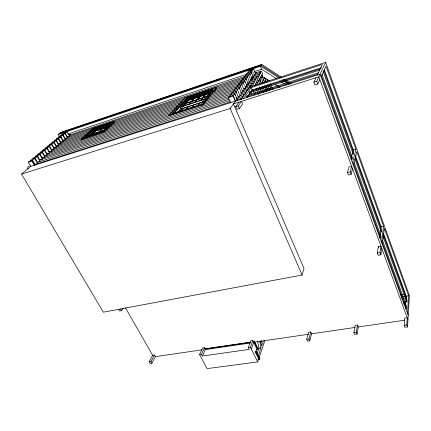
<?xml version="1.0" encoding="UTF-8"?>
<svg xmlns="http://www.w3.org/2000/svg" width="431" height="431" viewBox="0 0 431 431"><rect width="100%" height="100%" fill="white"/><g stroke="black" fill="none" stroke-linecap="round" stroke-linejoin="round"><path stroke-width="0.65" d="M407.5 326.951L406.762 324.958L407.225 317.733L404.693 318.105L404.192 325.324L404.935 327.318L407.5 326.951L409.45 295.671L325.626 62.387L249.694 87.078L240.913 99.416M407.505 313.391L408.631 295.747L384.398 228.408L382.259 244.329M405.355 308.542L406.212 296.14L383.482 233.322M380.859 254.802L380.034 252.582L380.929 246.063L378.305 246.575L377.373 253.089L378.197 255.308L380.859 254.802L381.731 248.256M381.462 242.147L383.633 226.286L356.782 151.68L353.382 165.326M379.522 238.036L381.123 226.808L355.327 155.51M357.105 334.1L358.236 326.984L357.466 325.076L355.09 325.432L353.905 332.522L354.697 334.44L357.105 334.1L356.313 332.177L357.466 325.076M351.141 174.334L350.225 171.85L351.642 166.253L348.921 166.937L347.461 172.54L348.383 175.018L351.141 174.334L352.542 168.704M309.808 340.802L311.543 333.815L310.729 331.978L308.494 332.306L306.716 339.272L307.545 341.126L309.808 340.802L308.979 338.949L310.729 331.978M352.493 162.896L355.931 149.325L326.014 66.212L321.073 76.933M350.979 159.055L353.334 150.004L324.247 69.612M408.222 315.357L320.071 74.202L30.666 166.382L21.55 174.092L103.332 312.184L302.083 275.032L304.038 268.556L233.483 103.893L318.832 76.837L407.952 319.71M114.835 122.765L114.134 121.402L93.311 128.33L81.394 138.917L81.653 139.396L103.047 132.274A2.414 1.336 69.8 0 1 103.946 131.757M257.657 359.723L259.645 359.459L259.909 358.662L256.208 351.141L255.518 351.238L255.244 352.03L258.67 358.975L257.684 361.927L207.112 368.613L199.58 354.605L202.57 347.946L204.499 347.661L205.28 349.6L202.441 356.028L249.237 349.396L248.358 347.628L250.826 340.824L252.889 340.517L256.801 348.932L256.003 351.243M259.15 357.547L264.839 340.582M258.293 355.839L260.981 347.882L259.758 341.341M263.314 340.991L261.601 346.061L260.626 340.846M257.07 353.673L258.95 348.173L257.727 341.638M260.868 342.548L261.52 340.652M81.653 139.396L81.701 139.261A2.376 1.39 69.2 0 1 82.262 138.76L54.505 147.844L53.751 148.291L54.241 149.25M256.456 349.6L257.776 349.412L258.045 348.631L254.91 342.236M259.645 359.459L255.933 351.933L256.208 351.141M257.776 349.412L254.155 341.589L253.466 341.686M251.327 349.099L253.66 342.532M257.684 361.927L250.449 347.327L252.889 340.517M254.958 72.263L253.665 68.847L249.113 70.382A2.554 0.544 -23.1 0 0 249.705 70.711L249.538 70.932A2.57 0.55 -23.2 0 0 248.45 72.37L248.278 72.591A2.586 0.56 -23.2 0 0 247.173 74.051L247.001 74.277A2.602 0.566 -23.2 0 0 245.885 75.754L245.708 75.98A2.624 0.576 -23.2 0 0 244.576 77.478L244.399 77.709A2.64 0.582 -23.3 0 0 243.246 79.229L243.068 79.466A2.656 0.593 -23.3 0 0 241.904 81.001L241.721 81.238A2.672 0.598 -23.3 0 0 240.541 82.8L240.353 83.043A2.694 0.609 -23.4 0 0 239.157 84.621L238.968 84.869A2.71 0.614 -23.4 0 0 237.756 86.469L237.567 86.723A2.731 0.625 -23.4 0 0 236.333 88.344L236.14 88.597A2.748 0.636 -23.5 0 0 234.89 90.246L234.696 90.505A2.769 0.641 -23.5 0 0 233.43 92.175L233.23 92.433A2.785 0.652 -23.5 0 0 231.943 94.13L231.743 94.394A2.807 0.663 -23.6 0 0 230.44 96.118L230.235 96.382A2.828 0.673 -23.6 0 0 228.333 97.654L230.515 102.729M69.703 136.541L68.798 134.289L68.136 133.993L66.929 131.778L63.486 132.937A2.252 0.404 -26.3 0 0 63.411 133.421L63.125 133.664A2.268 0.409 -26.4 0 0 61.245 135.226L60.954 135.469A2.284 0.415 -26.4 0 0 59.052 137.053L58.756 137.295A2.3 0.42 -26.5 0 0 56.833 138.895L56.531 139.143A2.317 0.426 -26.5 0 0 54.586 140.759L54.284 141.012A2.333 0.426 -26.6 0 0 52.318 142.65L52.011 142.903A2.344 0.431 -26.6 0 0 50.018 144.563L49.71 144.821A2.36 0.436 -26.7 0 0 47.69 146.497L47.378 146.755A2.381 0.442 -26.8 0 0 45.341 148.453L45.023 148.717A2.397 0.447 -26.8 0 0 42.955 150.435L42.637 150.699A2.414 0.453 -26.9 0 0 40.546 152.439L40.218 152.709A2.43 0.458 -26.9 0 0 38.106 154.47L37.777 154.74A2.446 0.463 -27 0 0 35.633 156.523L35.299 156.798A2.467 0.469 -27.1 0 0 33.133 158.603L32.794 158.883A2.484 0.474 -27.1 0 0 30.601 160.709L30.256 160.995A2.5 0.479 -27.2 0 0 28.236 162.212L30.666 166.382M262.269 76.745L262.317 76.228L261.698 75.851M264.629 78.194L264.677 77.682L264.068 77.305L262.317 77.208M266.945 79.611L266.999 79.11L266.401 78.744L264.666 78.647M202.441 356.028L201.53 354.33L204.499 347.661M316.015 77.731L313.897 82.143L314.932 84.929L317.798 84.034L319.845 79.595M273.674 83.738L273.744 83.258L273.173 82.908M317.798 84.034L316.763 81.238L325.626 62.387M275.845 85.069L275.921 84.595L275.361 84.25M317.275 75.091L322.377 64.451L251.235 87.536L243.429 98.613M155.397 356.663L154.47 355.047L152.682 355.311L149.191 361.819L150.133 363.446L151.938 363.188L155.397 356.663L202.171 349.821M149.191 361.819L151.001 361.561L154.47 355.047M118.751 309.296L119.775 311.058L121.612 310.713L123.056 308.488M239.383 108.537L242.583 103.93L241.495 101.355L238.273 105.929L235.698 106.737L236.813 109.339L239.383 108.537L238.273 105.929M247.087 97.444L250.777 92.132M251.515 91.07L252.254 90.004L321.407 67.699M254.333 85.834L253.261 83.544M235.698 106.737L238.957 102.158M59.564 136.864L58.244 134.477L260.453 66.293L261.827 64.413L281.47 77.289M21.55 174.092L230.154 108.483L235.488 101.145L233.311 96.048A2.828 0.673 -23.6 0 0 232.718 95.585L232.918 95.316A2.807 0.663 -23.6 0 0 234.803 94.055A2.807 0.663 -23.6 0 0 234.211 93.597L234.41 93.333A2.785 0.652 -23.5 0 0 236.28 92.083A2.785 0.652 -23.5 0 0 235.682 91.636L235.876 91.377A2.769 0.641 -23.5 0 0 237.729 90.144A2.769 0.641 -23.5 0 0 237.131 89.707L237.325 89.454A2.748 0.636 -23.5 0 0 239.162 88.231A2.748 0.636 -23.5 0 0 238.564 87.805L238.752 87.552A2.731 0.625 -23.4 0 0 240.573 86.345A2.731 0.625 -23.4 0 0 239.975 85.931L240.159 85.683A2.71 0.614 -23.4 0 0 241.963 84.481A2.71 0.614 -23.4 0 0 241.365 84.077L241.549 83.835A2.694 0.609 -23.4 0 0 243.337 82.65A2.694 0.609 -23.4 0 0 242.734 82.256L242.917 82.014A2.672 0.598 -23.3 0 0 244.689 80.839A2.672 0.598 -23.3 0 0 244.086 80.457L244.264 80.22A2.656 0.593 -23.3 0 0 246.026 79.056A2.656 0.593 -23.3 0 0 245.422 78.684L245.6 78.447A2.64 0.582 -23.3 0 0 247.34 77.3A2.64 0.582 -23.3 0 0 246.737 76.933L246.909 76.702A2.624 0.576 -23.2 0 0 248.639 75.56A2.624 0.576 -23.2 0 0 248.035 75.204L248.208 74.978A2.602 0.566 -23.2 0 0 249.921 73.852A2.602 0.566 -23.2 0 0 249.312 73.502L249.484 73.275A2.586 0.56 -23.2 0 0 251.187 72.16A2.586 0.56 -23.2 0 0 250.578 71.821L250.745 71.6A2.57 0.55 -23.2 0 0 252.431 70.495A2.57 0.55 -23.2 0 0 251.823 70.161L251.99 69.941A2.554 0.544 -23.1 0 0 253.665 68.847M67.511 137.936L67.01 137.026L67.726 136.611L244.345 77.812M69.132 135.226L245.578 76.152M63.19 141.621L62.694 140.695L63.422 140.269L90.079 131.439M61.062 143.922L60.496 142.559L61.234 142.128L88.005 133.292M56.59 147.747L56.025 146.357L56.773 145.92L83.786 137.047M58.767 145.392L58.277 144.444L59.015 144.013L86.539 134.951A2.349 1.352 69.2 0 0 86.227 135.124M52.006 151.658L51.451 150.247L52.21 149.799L174.647 109.835M49.603 153.204L49.118 152.224L49.888 151.771L172.901 111.742M44.926 157.708L44.371 156.254L45.158 155.79L169.335 115.632M47.243 155.219L46.758 154.228L47.534 153.77L171.129 113.671M42.437 159.319L41.958 158.306L42.75 157.838L228.403 97.988M202.759 105.207A2.678 1.11 72.1 0 0 201.875 105.202L169.065 115.81L168.882 115.422L201.692 104.803L216.227 87.428L216.664 88.436M207.349 96.56L211.088 92.115L188.309 99.642L182.464 106.134L205.059 98.742M204.294 100.288L208.076 95.795M208.911 94.793L210.172 93.295M211.432 91.798L212.273 90.801M197.366 105.73L199.65 103.041L194.268 104.792L191.94 107.486M197.737 105.606L200.016 102.923L203.028 101.942M200.356 100.466L202.516 97.934L197.193 99.685L194.99 102.217M200.286 100.849L202.877 97.815L208.243 96.054M191.579 107.605L193.902 104.911L188.562 106.646L186.197 109.345M194.629 102.336L196.832 99.803L191.553 101.533L189.247 104.151M185.438 109.916L188.202 106.764L182.911 108.488L180.503 111.193M188.503 104.701L191.197 101.651L185.966 103.37L183.223 106.43M180.066 111.392L182.69 108.45L203.427 101.7M183.175 106.198L188.562 100.197L210.069 93.096M178.93 111.801L182.432 107.885L182.954 109.011M177.405 112.356L181.004 108.348L182.432 107.885M60.044 142.047L60.555 141.513M181.004 108.348L180.481 107.222L187.442 99.518L211.777 91.464M173.224 113.515L186.677 98.721L212.408 90.187M174.243 112.965L187.108 98.78L212.068 90.505M186.337 97.982L171.969 113.736L200.226 104.571L213.329 89.018L186.337 97.982L186.677 98.721M168.882 115.422L185.055 97.805L216.227 87.428M81.394 138.917L102.75 131.924L114.134 121.402M105.261 128.869L108.176 126.181M109.151 125.286L110.605 123.945L94.637 129.241L85.586 137.338L87.461 136.724M97.331 133.308L98.661 132.096L92.336 134.17L91.442 134.978M97.643 133.206L98.968 131.994L103.44 130.523M89.422 135.867L95.617 130.286L107.917 126.224M90.645 135.523L95.881 130.792L106.953 127.14M87.946 136.487L95.079 130.081L109.129 125.432M94.103 128.632L84.331 137.349L101.878 131.59L111.295 122.921L94.103 128.632L94.367 129.138L85.096 137.424M34.329 165.218L31.899 161.027A2.5 0.479 -27.2 0 0 32.088 160.402L32.427 160.116A2.484 0.474 -27.1 0 0 34.437 158.91A2.484 0.474 -27.1 0 0 34.615 158.296L34.954 158.015A2.467 0.469 -27.1 0 0 36.942 156.814A2.467 0.469 -27.1 0 0 37.114 156.211L37.449 155.936A2.446 0.463 -27 0 0 39.42 154.745A2.446 0.463 -27 0 0 39.582 154.153L39.911 153.878A2.43 0.458 -26.9 0 0 41.866 152.703A2.43 0.458 -26.9 0 0 42.017 152.121L42.34 151.852A2.414 0.453 -26.9 0 0 44.285 150.688A2.414 0.453 -26.9 0 0 44.425 150.112L44.749 149.848A2.397 0.447 -26.8 0 0 46.672 148.695A2.397 0.447 -26.8 0 0 46.807 148.129L47.119 147.865A2.381 0.442 -26.8 0 0 49.032 146.723A2.381 0.442 -26.8 0 0 49.156 146.168L49.468 145.91A2.36 0.436 -26.7 0 0 51.364 144.778A2.36 0.436 -26.7 0 0 51.478 144.234L51.785 143.976A2.344 0.431 -26.6 0 0 53.665 142.855A2.344 0.431 -26.6 0 0 53.773 142.322L54.08 142.063A2.333 0.426 -26.6 0 0 55.938 140.953A2.333 0.426 -26.6 0 0 56.041 140.431L56.342 140.177A2.317 0.426 -26.5 0 0 58.19 139.073A2.317 0.426 -26.5 0 0 58.282 138.561L58.578 138.313A2.3 0.42 -26.5 0 0 60.415 137.22A2.3 0.42 -26.5 0 0 60.496 136.713L60.793 136.465A2.284 0.415 -26.4 0 0 62.608 135.382A2.284 0.415 -26.4 0 0 62.684 134.887L62.98 134.644A2.268 0.409 -26.4 0 0 64.779 133.572A2.268 0.409 -26.4 0 0 64.849 133.082L65.14 132.845A2.252 0.404 -26.3 0 0 66.929 131.778M58.244 134.477L60.76 132.409L261.827 64.413M236.452 98.505L242.868 96.35M240.74 92.633L247.033 90.505M242.13 90.731L248.385 88.608M255.028 73.071L260.911 71.034M230.413 101.878L34.528 164.615L32.088 160.402M229.976 100.482L37.034 162.487L34.615 158.296M228.893 99.319L40.309 159.912L39.512 160.38L39.991 161.404M92.466 129.569A2.306 1.304 69.2 0 1 92.767 129.402L65.587 138.426L64.865 138.852L65.361 139.768M235.1 100.428L241.441 98.36M239.447 94.475L245.665 92.428M244.275 94.373L238.02 96.431L235.876 91.377M244.964 86.922L251.031 84.902M249.716 86.744L243.612 88.77L241.549 83.835M250.179 79.773L256.1 77.779M248.902 81.524L254.861 79.525M247.604 83.302L253.6 81.292M246.295 85.101L252.324 83.086M253.913 74.66L259.731 72.688M252.685 76.346L258.535 74.364M251.44 78.049L257.329 76.061M60.135 132.92L261.482 64.882L261.773 65.604L279.827 77.359M59.505 133.438L261.143 65.35L261.725 66.794L278.555 77.688M63.271 133.545L64.995 132.963M249.624 70.819L251.909 70.054M61.1 135.35L62.834 134.768M248.364 72.478L250.659 71.708M68.136 133.993L247.006 74.084M254.743 71.498L261.617 69.192L276.357 78.598M58.902 137.171L60.642 136.589M247.087 74.164L249.398 73.389M56.682 139.019L58.433 138.437M245.794 75.867L248.121 75.091M54.435 140.889L56.192 140.301M244.485 77.596L246.823 76.815M52.162 142.78L53.923 142.192M243.159 79.347L245.508 78.566M113.628 122.479L184.032 99.103M215.893 88.522L243.143 79.476M94.367 129.138L110.918 123.643M49.861 144.692L51.634 144.105M111.667 124.295L182.41 100.87M214.444 90.262L244.178 80.338M47.534 146.626L49.312 146.039M240.444 82.919L242.825 82.132M109.684 126.132L181.408 102.443M212.973 92.024L240.029 83.091M107.033 127.21L102.6 128.675L99.141 131.838L104.248 130.157M210.263 93.139L205.539 94.701L203.006 97.665L207.774 96.102M45.18 148.587L46.963 148M107.675 127.991L179.754 104.259M211.481 93.807L238.693 84.848M239.065 84.745L241.457 83.959M105.643 129.871L178.073 106.091M209.972 95.617L237.341 86.631M42.798 150.57L44.587 149.977M237.659 86.593L240.067 85.807M93.726 134.671L100.612 132.414M103.585 131.778L176.371 107.949M208.448 97.449L236.107 88.393M40.385 152.574L42.179 151.987M236.236 88.474L238.661 87.682M180.481 107.222L205.371 99.082M206.896 99.308L234.717 90.224M37.939 154.605L39.744 154.018M234.793 90.375L237.228 89.578M205.323 101.188L232.67 92.288M35.466 156.663L37.282 156.07M233.327 92.304L235.779 91.507M203.734 103.095L231.878 93.963M32.961 158.743L34.782 158.155M231.846 94.265L234.308 93.462M202.117 105.029L229.933 96.038M30.429 160.849L32.255 160.262M230.337 96.253L232.821 95.45M28.236 162.212L31.899 161.027M228.333 97.654L233.311 96.048M320.95 68.637L249.802 91.55L248.902 92.837L319.727 70.075M318.455 72.747L246.958 95.617L246.031 96.943L317.846 74.024M313.897 82.143L316.763 81.238M353.334 150.004L355.931 149.325M347.461 172.54L350.225 171.85M35.342 164.136L36.743 164.022M42.75 157.838L43.526 157.676M40.309 159.912L41.09 159.745M37.842 162.008L38.628 161.84M47.534 153.77L48.881 153.678M45.158 155.79L46.629 155.742M54.505 147.844L55.254 147.693M52.21 149.799L53.649 149.756M49.888 151.771L51.219 151.68M61.234 142.128L61.962 141.982M59.015 144.013L60.308 143.932M56.773 145.92L58.19 145.883M237.082 98.203L237.864 98.058M67.726 136.611L68.982 136.541M65.587 138.426L66.848 138.362M235.617 100.218L236.937 100.186M63.422 140.269L64.801 140.242M238.526 96.221L239.825 96.199M69.844 134.811L70.555 134.671M244.102 88.57L245.358 88.56M242.739 90.445L243.493 90.3M241.355 92.342L242.114 92.202M246.774 84.902L247.518 84.767M245.449 86.723L246.796 86.782M250.653 79.579L251.86 79.584M248.084 83.102L248.822 82.973M254.376 74.471L255.082 74.347M253.153 76.152L253.864 76.028M251.909 77.855L253.105 77.86M255.583 72.812L256.283 72.694M381.123 226.808L383.633 226.286M377.373 253.089L380.034 252.582M400.377 295.116L405.684 294.254M400.965 296.986L408.631 295.747M401.59 298.909L405.576 298.268M402.953 302.039L406.255 301.517M403.459 303.984L404.79 303.774M205.097 348.787L250.74 342.09M204.984 349.04L250.648 342.349M253.374 341.945L254.064 341.848M308.65 334.24L254.441 342.171L254.155 341.589M311.543 333.815L355.203 327.431M358.236 326.984L404.757 320.179M205.28 349.6L250.271 343.028M199.58 354.605L201.53 354.33M248.358 347.628L250.449 347.327M306.716 339.272L308.979 338.949M353.905 332.522L356.313 332.177M404.192 325.324L406.762 324.958M258.95 348.173L260.981 347.882M255.244 352.03L255.933 351.933M68.82 134.655L70.301 134.72M277.995 86.798L280.172 87.207M275.862 85.494L278.06 85.914M266.983 80.064L268.696 80.155L269.337 80.753M256.041 72.731L255.023 72.747L255.125 73.001M254.058 74.902L254.694 75.667M252.83 76.589L253.471 77.359M251.585 78.302L252.227 79.078M250.325 80.031L250.966 80.818M245.104 87.197L245.81 88.145M243.752 89.05L244.404 89.88M238.154 96.733L238.817 97.6M279.757 80.769L284.293 83.662M285.424 84.39L286.561 85.112M281.922 79.864L288.657 84.217M283.21 79.563L289.977 83.97M284.837 79.498L291.572 83.91M37.195 162.557L37.513 163.521M34.69 164.685L34.965 165.542M242.481 90.963L243.095 91.9M241.091 92.87L241.829 94.324M236.802 98.758L237.427 99.733L234.847 93.662M120.594 308.952L121.612 310.713M151.001 361.561L151.938 363.188M32.427 160.116L34.868 164.33M34.954 158.015L37.368 162.201M125.426 307.826L152.682 355.311M37.449 155.936L39.841 160.1M37.114 156.211L39.21 159.863M39.911 153.878L42.281 158.026M39.582 154.153L41.958 158.306M42.34 151.852L44.695 155.979M42.017 152.121L44.371 156.254M44.749 149.848L47.076 153.959M44.716 150.629L46.758 154.228M47.119 147.865L49.43 151.954M46.807 148.129L49.118 152.224M49.468 145.91L51.758 149.983M49.484 146.75L51.451 150.247M51.785 143.976L54.058 148.027M51.478 144.234L53.751 148.291M54.08 142.063L56.332 146.098M53.773 142.322L56.025 146.357M56.342 140.177L58.573 144.191M56.041 140.431L58.277 144.444M58.578 138.313L60.793 142.311M58.282 138.561L60.496 142.559M60.793 136.465L62.985 140.447M60.496 136.713L62.694 140.695M62.98 134.644L65.156 138.604M62.684 134.887L64.553 138.286M65.14 132.845L67.295 136.783M64.849 133.082L67.01 137.026M95.617 130.286L95.881 130.792M94.637 129.241L95.079 130.081M102.75 131.924L103.004 132.414M255.518 351.238L255.804 351.82M255.685 73.518L255.96 74.116M187.108 98.78L187.442 99.518M188.309 99.642L188.562 100.197M249.463 82.084L249.861 83.194M248.17 83.867L248.45 84.492L246.117 78.851M201.692 104.803L201.875 105.202M246.855 85.672L247.141 86.308L244.786 80.635M240.013 95.095L240.299 95.757M230.154 108.483L302.083 275.032M232.918 95.316L234.857 99.863M234.41 93.333L235.369 95.59M236.091 97.287L236.571 98.419M238.031 91.124L239.21 93.92M240.159 85.683L242.244 90.645M239.264 88.01L241.705 93.818M238.752 87.552L239.221 88.662M242.917 82.014L244.452 85.694M245.6 78.447L246.101 79.66M251.569 92.87L252.07 94.093M244.264 80.22L245.282 82.66M254.904 91.27L255.675 93.139M251.979 85.36L252.474 86.572M247.432 77.095L249.743 82.704M252.814 90.154L254.84 95.057M251.235 87.536L252.254 90.004M250.007 73.653L252.28 79.202M256.046 88.387L258.53 94.443M249.484 73.275L249.975 74.466M248.73 75.366L251.02 80.942M252.711 71.713L253.433 73.48M255.777 79.988L256.747 82.375M251.268 71.966L253.525 77.483M257.84 88.059L259.877 93.031M250.745 71.6L251.715 73.97M254.527 81.755L255.508 84.153M258.724 80.926L259.99 84.04M261.256 87.154L263.53 92.757M257.011 78.248L257.97 80.619M257.533 82.617L258.293 84.487M259.306 86.981L261.59 92.59M260.906 77.203L263.131 82.72M264.37 85.785L266.595 91.302M262.145 81.238L262.883 83.064M259.424 74.838L260.372 77.181M259.748 78.868L261.515 83.237M262.781 86.356L265.054 91.97M260.017 80.478L260.771 82.348M258.223 76.529L259.182 78.889M265.167 79.886L265.911 81.745M262.317 76.228L264.763 82.305M265.986 85.338L268.184 90.806M263.045 79.024L263.777 80.834M266.455 87.482L267.188 89.298M260.61 73.162L261.547 75.495M266.999 79.11L267.743 80.963M268.976 84.045L271.201 89.6M260.453 66.293L261.617 69.192M264.677 77.682L266.428 82.041M267.425 84.53L269.677 90.133M270.506 83.571L272.947 89.686M378.305 246.575L378.709 247.674M322.059 74.509L352.488 158.015L352.068 159.637L321.23 75.156M354.05 162.32L381.015 236.317L380.745 238.208L353.641 163.936M382.486 240.353L406.697 306.813L406.557 308.914L382.227 242.26M323.88 70.582L353.759 153.053L353.355 154.627L323.078 71.196M355.306 157.32L381.823 230.515L381.564 232.352L354.907 158.894M383.283 234.545L407.128 300.359L406.993 302.406L383.03 236.382M206.411 100.822A2.624 1.061 72 0 1 207.187 99.313M208.06 99.577A2.608 1.051 72 0 1 209.057 97.638M215.538 90.558A2.527 0.981 71.9 0 1 216.163 88.544M204.924 103.359A2.645 1.077 72 0 1 205.948 101.371M212.515 93.479A2.559 1.007 71.9 0 1 213.248 92.04M203.233 104.641A2.661 1.094 72 0 1 204.364 103.278M211.018 95.278A2.575 1.024 72 0 1 211.766 93.823M209.504 97.099A2.591 1.034 72 0 1 210.576 95.806M214.083 92.315A2.543 0.997 71.9 0 1 214.719 90.278M104.997 131.918A2.397 1.32 69.8 0 1 106.382 129.99M107.039 130.022A2.387 1.304 69.8 0 1 108.407 128.109M113.019 124.457A2.344 1.255 69.8 0 1 114.334 122.609M108.995 127.565A2.37 1.288 69.8 0 1 110.029 126.116M175.929 108.434A2.548 1.142 71.4 0 1 176.112 108.116M111.047 126.288A2.36 1.271 69.8 0 1 112.012 124.279M180.982 102.912A2.505 1.099 71.4 0 1 181.16 102.605M30.348 166.285A2.408 1.595 68.2 0 1 30.369 165.143M27.972 169.038A2.419 1.616 68.2 0 1 29.103 166.21M255.556 85.478A2.672 0.9 72.7 0 0 255.421 84.271L255.594 84.034A2.656 0.884 72.7 0 0 256.666 82.493L256.833 82.256A2.64 0.873 72.7 0 0 257.889 80.737L258.056 80.505A2.624 0.862 72.6 0 0 259.101 79.002L259.263 78.776A2.608 0.851 72.6 0 0 260.292 77.294L260.453 77.068A2.591 0.84 72.6 0 0 261.472 75.608L261.628 75.382A2.575 0.83 72.6 0 0 262.63 73.943L261.698 71.621A2.575 0.83 72.6 0 0 260.723 71.169A2.575 0.83 72.6 0 0 260.685 73.054L260.529 73.275A2.591 0.84 72.6 0 0 259.543 72.828A2.591 0.84 72.6 0 0 259.505 74.725L259.343 74.951A2.608 0.851 72.6 0 0 258.347 74.504A2.608 0.851 72.6 0 0 258.304 76.416L258.142 76.643A2.624 0.862 72.6 0 0 257.135 76.201A2.624 0.862 72.6 0 0 257.091 78.135L256.924 78.367A2.64 0.873 72.7 0 0 255.906 77.925A2.64 0.873 72.7 0 0 255.858 79.875L255.691 80.107A2.656 0.884 72.7 0 0 254.662 79.67A2.656 0.884 72.7 0 0 254.613 81.637L254.441 81.874A2.672 0.9 72.7 0 0 253.401 81.443A2.672 0.9 72.7 0 0 253.347 83.425L253.175 83.662A2.694 0.91 72.7 0 0 252.119 83.237A2.694 0.91 72.7 0 0 252.065 85.236L251.893 85.478A2.71 0.921 72.7 0 0 250.826 85.058A2.71 0.921 72.7 0 0 250.761 87.073M249.339 88.28A2.726 0.937 72.7 0 1 250.589 87.321M251.699 90.413A2.726 0.937 72.7 0 1 251.726 90.995M251.666 91.464A2.726 0.937 72.7 0 1 251.074 91.938M252.965 89.6A2.71 0.921 72.7 0 1 252.081 89.869M245.266 94.012A2.785 0.981 72.8 0 1 245.934 92.444M247.712 96.151A2.785 0.981 72.8 0 1 247.534 97.573M246.645 92.072A2.764 0.964 72.8 0 1 247.604 90.72M249.059 94.211A2.764 0.964 72.8 0 1 249.08 94.804M241.021 99.997A2.839 1.024 72.8 0 1 242.039 98.564M250.389 92.299A2.748 0.948 72.7 0 1 249.452 93.651M248.003 90.16A2.748 0.948 72.7 0 1 248.951 88.829M243.849 95.375A2.801 0.991 72.8 0 1 244.862 94.583M242.432 97.363A2.823 1.007 72.8 0 1 243.143 96.366M205.178 94.82L202.64 97.783L197.323 99.534L199.903 96.56L205.178 94.82M199.548 96.673L196.962 99.653L191.687 101.382L194.322 98.403L199.548 96.673M193.966 98.516L191.332 101.5L186.1 103.219L188.778 100.229L193.966 98.516M102.292 128.777L98.828 131.94L92.509 134.014L96.016 130.846L102.292 128.777"/></g></svg>
